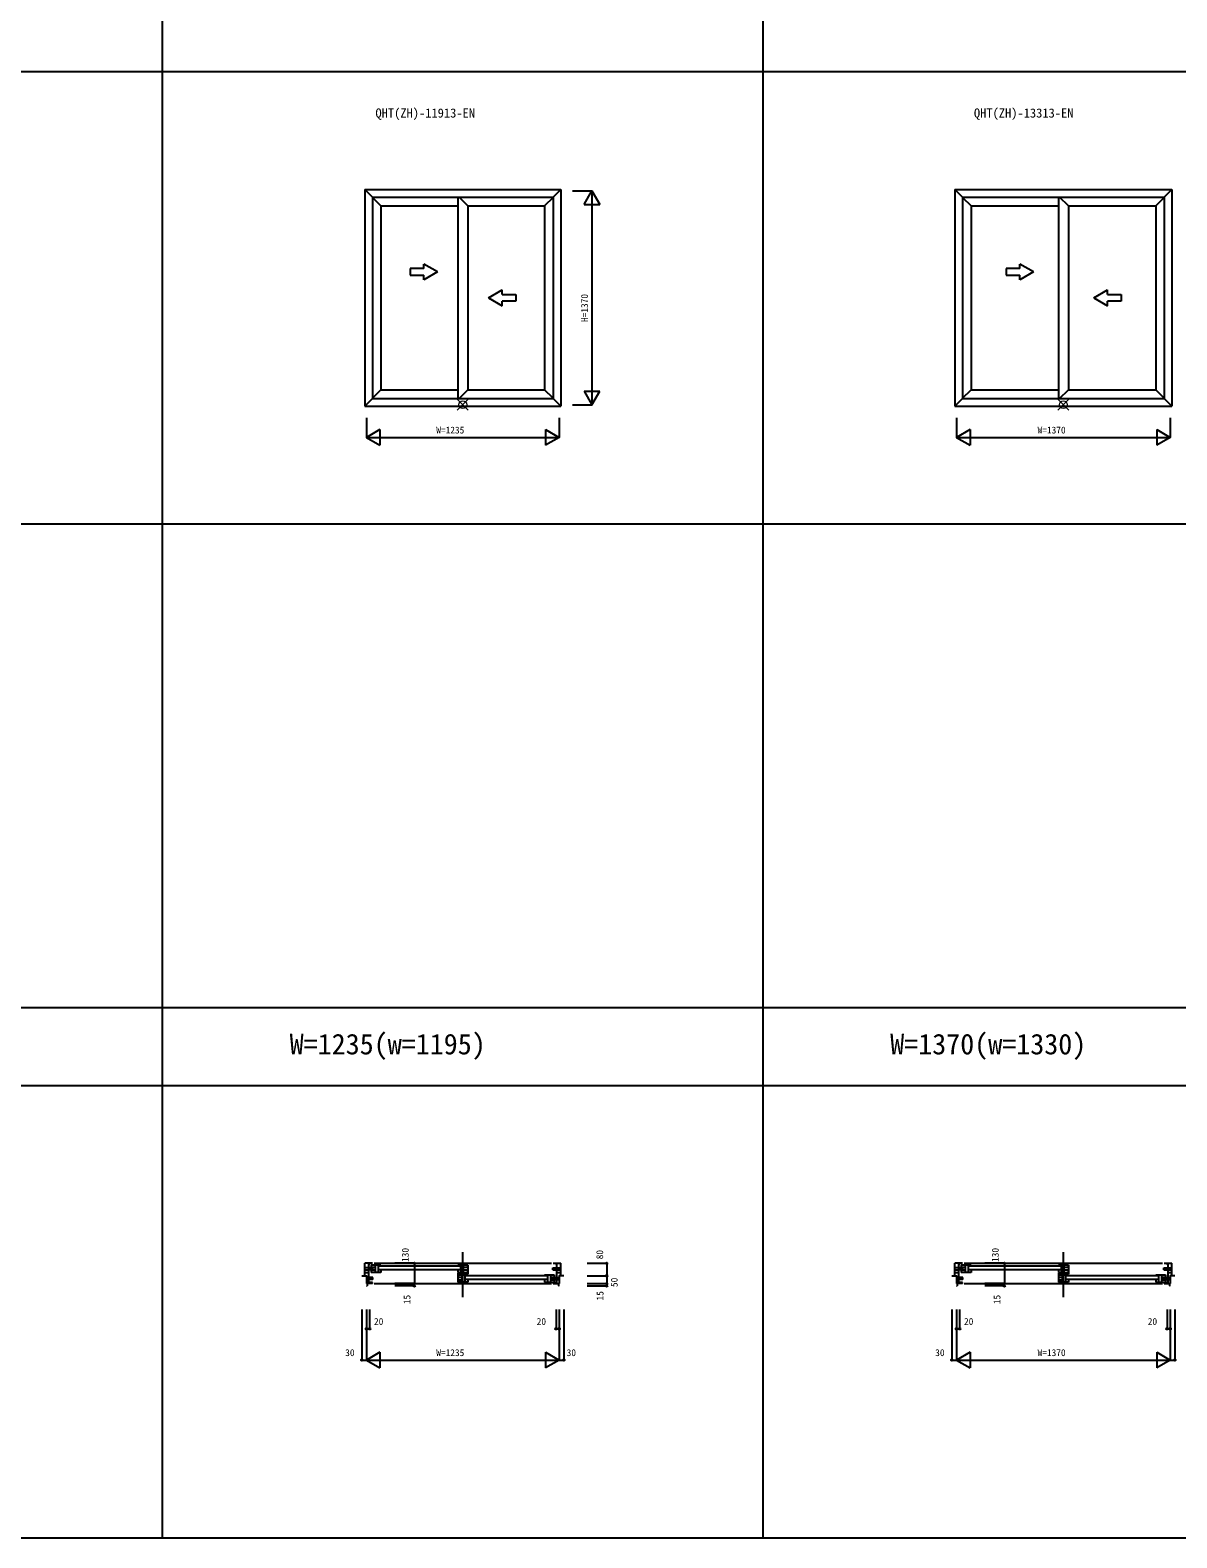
# Model space of a CAD drawing. Units: millimetres, scale not verified. Extents: x -13750 to 13750, y -10000 to 10000.
# Drawn here: x -6399 to 953, y -10000 to -334 of the extents above; entities that cross this region are included whole.
import ezdxf
from ezdxf.enums import TextEntityAlignment as Align

# ---------------------------------------------------------------- set-up
doc = ezdxf.new("R2010")
doc.units = ezdxf.units.MM
doc.header["$LTSCALE"] = 50
for name, color, linetype in [('0-0_0', 7, 'Continuous'), ('0-1_YKK_A1', 4, 'Continuous'), ('0-2_YKK_B1', 4, 'Continuous'), ('0-4_YKK_F1', 7, 'Continuous'), ('0-6_YKK_N1', 2, 'Continuous')]:
    doc.layers.add(name, color=color, linetype=linetype)
doc.layers.add('0-5_YKK_IN', color=1, linetype='Continuous', lineweight=18)
doc.styles.add('ＭＳ ゴシック', font='')
doc.styles.get('ＭＳ ゴシック').set_extended_font_data('MS Gothic')

msp = doc.modelspace()

# ---------------------------------------------------------------- linework, layer by layer
at = {"layer": '0-1_YKK_A1'}
for p, q in [((-4252.5, -1355), (-2997.5, -1355)), ((-4252.5, -1355), (-4252.5, -2745)), ((-4252.5, -1355), (-4203.5, -1404)), ((-4203.5, -1404), (-3046.5, -1404)), ((-4203.5, -1404), (-4203.5, -2696)), ((-4203.5, -1406), (-4149.5, -1460)), ((-3657, -1404), (-3657, -2696)), ((-3593, -1460), (-3649, -1404)), ((-3046.5, -1406), (-3100.5, -1460)), ((-2997.5, -1355), (-3046.5, -1404)), ((-3046.5, -1404), (-3046.5, -2696)), ((-2997.5, -1355), (-2997.5, -2745)), ((-470, -1355), (920, -1355)), ((-470, -1355), (-470, -2745)), ((-470, -1355), (-421, -1404)), ((-421, -1404), (871, -1404)), ((-421, -1404), (-421, -2696)), ((-421, -1406), (-367, -1460)), ((193, -1404), (193, -2696)), ((257, -1460), (201, -1404)), ((871, -1406), (817, -1460)), ((920, -1355), (871, -1404)), ((871, -1404), (871, -2696)), ((920, -1355), (920, -2745)), ((-4149.5, -1460), (-3657, -1460)), ((-4149.5, -1460), (-4149.5, -2640)), ((-3593, -1460), (-3100.5, -1460)), ((-3593, -1460), (-3593, -2640)), ((-3100.5, -1460), (-3100.5, -2640)), ((-367, -1460), (193, -1460)), ((-367, -1460), (-367, -2640)), ((257, -1460), (817, -1460)), ((257, -1460), (257, -2640)), ((817, -1460), (817, -2640)), ((-3786.69, -1883.8), (-3874.29, -1833.22)), ((-3874.29, -1861.9), (-3874.29, -1833.22)), ((33.31, -1883.8), (-54.29, -1833.22)), ((-54.29, -1861.9), (-54.29, -1833.22)), ((-3961.89, -1861.9), (-3961.89, -1905.7)), ((-3874.29, -1861.9), (-3961.89, -1861.9)), ((-3961.89, -1905.7), (-3874.29, -1905.7)), ((-3786.69, -1883.8), (-3874.29, -1934.38)), ((-3874.29, -1934.38), (-3874.29, -1905.7)), ((-141.89, -1861.9), (-141.89, -1905.7)), ((-54.29, -1861.9), (-141.89, -1861.9)), ((-141.89, -1905.7), (-54.29, -1905.7)), ((33.31, -1883.8), (-54.29, -1934.38)), ((-54.29, -1934.38), (-54.29, -1905.7)), ((-3460.28, -2050), (-3372.68, -1999.42)), ((-3372.68, -2028.1), (-3372.68, -1999.42)), ((-3372.68, -2028.1), (-3285.08, -2028.1)), ((-3285.08, -2028.1), (-3285.08, -2071.9)), ((419.72, -2050), (507.32, -1999.42)), ((507.32, -2028.1), (507.32, -1999.42)), ((507.32, -2028.1), (594.92, -2028.1)), ((594.92, -2028.1), (594.92, -2071.9)), ((-3460.28, -2050), (-3372.68, -2100.58)), ((-3285.08, -2071.9), (-3372.68, -2071.9)), ((-3372.68, -2100.58), (-3372.68, -2071.9)), ((419.72, -2050), (507.32, -2100.58)), ((594.92, -2071.9), (507.32, -2071.9)), ((507.32, -2100.58), (507.32, -2071.9)), ((-4252.5, -2745), (-4203.5, -2696)), ((-4203.5, -2694), (-4149.5, -2640)), ((-4203.5, -2696), (-3046.5, -2696)), ((-4149.5, -2640), (-3657, -2640)), ((-3649, -2696), (-3593, -2640)), ((-3593, -2640), (-3100.5, -2640)), ((-3046.5, -2694), (-3100.5, -2640)), ((-2997.5, -2745), (-3046.5, -2696)), ((-470, -2745), (-421, -2696)), ((-421, -2694), (-367, -2640)), ((-421, -2696), (871, -2696)), ((-367, -2640), (193, -2640)), ((201, -2696), (257, -2640)), ((257, -2640), (817, -2640)), ((871, -2694), (817, -2640)), ((920, -2745), (871, -2696)), ((-4252.5, -2745), (-2997.5, -2745)), ((-470, -2745), (920, -2745))]:
    msp.add_line(p, q, dxfattribs=at)
at = {"layer": '0-2_YKK_B1'}
for p, q in [((-3625, -8456.2), (-3625, -8167.7)), ((225, -8456.2), (225, -8167.7)), ((-4203.5, -8240), (-4252.5, -8240)), ((-4252.5, -8320), (-4252.5, -8240)), ((-4228.5, -8269.7), (-4252.5, -8269.7)), ((-4252.5, -8280.7), (-4228.5, -8280.7)), ((-4252.5, -8298), (-4228.5, -8298)), ((-4228.5, -8370), (-4228.5, -8240)), ((-4226, -8247.3), (-4228.5, -8247.3)), ((-4201.5, -8269.7), (-4228.5, -8269.7)), ((-4201.5, -8280.7), (-4228.5, -8280.7)), ((-4226, -8247.3), (-4218.7, -8240)), ((-4211.5, -8251.7), (-4211.5, -8266.7)), ((-4149.5, -8251.7), (-4211.5, -8251.7)), ((-4186.5, -8266.7), (-4211.5, -8266.7)), ((-4186.5, -8283.7), (-4211.5, -8283.7)), ((-4211.5, -8283.7), (-4211.5, -8298.7)), ((-4167.5, -8298.7), (-4211.5, -8298.7)), ((-4201.5, -8280.7), (-4201.5, -8269.7)), ((-4193.5, -8240), (-3056.5, -8240)), ((-4186.5, -8251.7), (-4186.5, -8298.7)), ((-4167.5, -8251.7), (-4167.5, -8298.7)), ((-4149.5, -8298.2), (-4167.5, -8298.2)), ((-3643, -8259.2), (-4163.5, -8259.2)), ((-3643, -8281.2), (-4163.5, -8281.2)), ((-4149.5, -8251.7), (-4149.5, -8259.2)), ((-4149.5, -8279.4), (-4149.5, -8298.2)), ((-3657, -8259.2), (-3657, -8251.7)), ((-3595, -8251.7), (-3657, -8251.7)), ((-3657, -8279.4), (-3657, -8298.2)), ((-3657, -8298.2), (-3639, -8298.2)), ((-3640.4, -8303.7), (-3657, -8303.7)), ((-3657, -8303.7), (-3657, -8360.2)), ((-3640.4, -8303.7), (-3640.4, -8311.2)), ((-3630.4, -8311.2), (-3640.4, -8311.2)), ((-3639, -8251.7), (-3639, -8298.7)), ((-3639, -8298.7), (-3595, -8298.7)), ((-3618.4, -8305.2), (-3630.4, -8305.2)), ((-3630.4, -8305.2), (-3630.4, -8311.2)), ((-3624.4, -8310.2), (-3593, -8310.2)), ((-3620, -8298.7), (-3620, -8251.7)), ((-3595, -8266.7), (-3620, -8266.7)), ((-3595, -8283.7), (-3620, -8283.7)), ((-3595, -8251.7), (-3595, -8266.7)), ((-3595, -8252.2), (-3593, -8252.2)), ((-3595, -8283.7), (-3595, -8298.7)), ((-3593, -8252.2), (-3593, -8310.2)), ((-3048.5, -8269.7), (-3021.5, -8269.7)), ((-3048.5, -8280.7), (-3048.5, -8269.7)), ((-3048.5, -8280.7), (-3021.5, -8280.7)), ((-3046.5, -8240), (-2997.5, -8240)), ((-3024, -8247.3), (-3031.3, -8240)), ((-3024, -8247.3), (-3021.5, -8247.3)), ((-3021.5, -8370), (-3021.5, -8240)), ((-3021.5, -8269.7), (-2997.5, -8269.7)), ((-3021.5, -8280.7), (-2997.5, -8280.7)), ((-3021.5, -8298), (-2997.5, -8298)), ((-2997.5, -8320), (-2997.5, -8240)), ((-421, -8240), (-470, -8240)), ((-470, -8320), (-470, -8240)), ((-446, -8269.7), (-470, -8269.7)), ((-470, -8280.7), (-446, -8280.7)), ((-470, -8298), (-446, -8298)), ((-446, -8370), (-446, -8240)), ((-443.5, -8247.3), (-446, -8247.3)), ((-419, -8269.7), (-446, -8269.7)), ((-419, -8280.7), (-446, -8280.7)), ((-443.5, -8247.3), (-436.2, -8240)), ((-429, -8251.7), (-429, -8266.7)), ((-367, -8251.7), (-429, -8251.7)), ((-404, -8266.7), (-429, -8266.7)), ((-404, -8283.7), (-429, -8283.7)), ((-429, -8283.7), (-429, -8298.7)), ((-385, -8298.7), (-429, -8298.7)), ((-419, -8280.7), (-419, -8269.7)), ((-411, -8240), (861, -8240)), ((-404, -8251.7), (-404, -8298.7)), ((-385, -8251.7), (-385, -8298.7)), ((-367, -8298.2), (-385, -8298.2)), ((207, -8259.2), (-381, -8259.2)), ((207, -8281.2), (-381, -8281.2)), ((-367, -8251.7), (-367, -8259.2)), ((-367, -8279.4), (-367, -8298.2)), ((193, -8259.2), (193, -8251.7)), ((255, -8251.7), (193, -8251.7)), ((193, -8279.4), (193, -8298.2)), ((193, -8298.2), (211, -8298.2)), ((209.6, -8303.7), (193, -8303.7)), ((193, -8303.7), (193, -8360.2)), ((209.6, -8303.7), (209.6, -8311.2)), ((219.6, -8311.2), (209.6, -8311.2)), ((211, -8251.7), (211, -8298.7)), ((211, -8298.7), (255, -8298.7)), ((231.6, -8305.2), (219.6, -8305.2)), ((219.6, -8305.2), (219.6, -8311.2)), ((225.6, -8310.2), (257, -8310.2)), ((230, -8298.7), (230, -8251.7)), ((255, -8266.7), (230, -8266.7)), ((255, -8283.7), (230, -8283.7)), ((255, -8251.7), (255, -8266.7)), ((255, -8252.2), (257, -8252.2)), ((255, -8283.7), (255, -8298.7)), ((257, -8252.2), (257, -8310.2)), ((869, -8269.7), (896, -8269.7)), ((869, -8280.7), (869, -8269.7)), ((869, -8280.7), (896, -8280.7)), ((871, -8240), (920, -8240)), ((893.5, -8247.3), (886.2, -8240)), ((893.5, -8247.3), (896, -8247.3)), ((896, -8370), (896, -8240)), ((896, -8269.7), (920, -8269.7)), ((896, -8280.7), (920, -8280.7)), ((896, -8298), (920, -8298)), ((920, -8320), (920, -8240)), ((-4228.5, -8331.7), (-4242.5, -8331.7)), ((-4242.5, -8342.7), (-4228.5, -8342.7)), ((-4203.5, -8370), (-4242.5, -8370)), ((-4242.5, -8385), (-4238.5, -8385)), ((-4238.5, -8370), (-4238.5, -8385)), ((-4201.5, -8331.7), (-4228.5, -8331.7)), ((-4201.5, -8342.7), (-4228.5, -8342.7)), ((-4203.5, -8363.7), (-4228.5, -8363.7)), ((-4203.5, -8370), (-4203.5, -8363.7)), ((-4201.5, -8342.7), (-4201.5, -8331.7)), ((-4193.5, -8370), (-3056.5, -8370)), ((-3655, -8360.2), (-3657, -8360.2)), ((-3655, -8313.7), (-3593, -8313.7)), ((-3655, -8313.7), (-3655, -8328.7)), ((-3655, -8328.7), (-3630, -8328.7)), ((-3655, -8345.7), (-3655, -8360.7)), ((-3655, -8345.7), (-3630, -8345.7)), ((-3611, -8360.7), (-3655, -8360.7)), ((-3630, -8360.7), (-3630, -8313.7)), ((-3611, -8313.7), (-3611, -8360.7)), ((-3593, -8360.2), (-3611, -8360.2)), ((-3086.5, -8321.2), (-3607, -8321.2)), ((-3086.5, -8343.2), (-3607, -8343.2)), ((-3593, -8321.2), (-3593, -8313.7)), ((-3593, -8341.4), (-3593, -8360.2)), ((-3100.5, -8313.7), (-3100.5, -8321.2)), ((-3100.5, -8313.7), (-3038.5, -8313.7)), ((-3100.5, -8341.4), (-3100.5, -8360.2)), ((-3100.5, -8360.2), (-3082.5, -8360.2)), ((-3082.5, -8313.7), (-3082.5, -8360.7)), ((-3082.5, -8360.7), (-3038.5, -8360.7)), ((-3063.5, -8313.7), (-3063.5, -8360.7)), ((-3063.5, -8328.7), (-3038.5, -8328.7)), ((-3063.5, -8345.7), (-3038.5, -8345.7)), ((-3048.5, -8331.7), (-3021.5, -8331.7)), ((-3048.5, -8342.7), (-3048.5, -8331.7)), ((-3048.5, -8342.7), (-3021.5, -8342.7)), ((-3046.5, -8363.7), (-3021.5, -8363.7)), ((-3046.5, -8370), (-3046.5, -8363.7)), ((-3046.5, -8370), (-3007.5, -8370)), ((-3038.5, -8313.7), (-3038.5, -8328.7)), ((-3038.5, -8345.7), (-3038.5, -8360.7)), ((-3021.5, -8331.7), (-3007.5, -8331.7)), ((-3021.5, -8342.7), (-3007.5, -8342.7)), ((-3011.5, -8370), (-3011.5, -8385)), ((-3007.5, -8385), (-3011.5, -8385)), ((-446, -8331.7), (-460, -8331.7)), ((-460, -8342.7), (-446, -8342.7)), ((-421, -8370), (-460, -8370)), ((-460, -8385), (-456, -8385)), ((-456, -8370), (-456, -8385)), ((-419, -8331.7), (-446, -8331.7)), ((-419, -8342.7), (-446, -8342.7)), ((-421, -8363.7), (-446, -8363.7)), ((-421, -8370), (-421, -8363.7)), ((-419, -8342.7), (-419, -8331.7)), ((-411, -8370), (861, -8370)), ((195, -8360.2), (193, -8360.2)), ((195, -8313.7), (257, -8313.7)), ((195, -8313.7), (195, -8328.7)), ((195, -8328.7), (220, -8328.7)), ((195, -8345.7), (195, -8360.7)), ((195, -8345.7), (220, -8345.7)), ((239, -8360.7), (195, -8360.7)), ((220, -8360.7), (220, -8313.7)), ((239, -8313.7), (239, -8360.7)), ((257, -8360.2), (239, -8360.2)), ((831, -8321.2), (243, -8321.2)), ((831, -8343.2), (243, -8343.2)), ((257, -8321.2), (257, -8313.7)), ((257, -8341.4), (257, -8360.2)), ((817, -8313.7), (817, -8321.2)), ((817, -8313.7), (879, -8313.7)), ((817, -8341.4), (817, -8360.2)), ((817, -8360.2), (835, -8360.2)), ((835, -8313.7), (835, -8360.7)), ((835, -8360.7), (879, -8360.7)), ((854, -8313.7), (854, -8360.7)), ((854, -8328.7), (879, -8328.7)), ((854, -8345.7), (879, -8345.7)), ((869, -8331.7), (896, -8331.7)), ((869, -8342.7), (869, -8331.7)), ((869, -8342.7), (896, -8342.7)), ((871, -8363.7), (896, -8363.7)), ((871, -8370), (871, -8363.7)), ((871, -8370), (910, -8370)), ((879, -8313.7), (879, -8328.7)), ((879, -8345.7), (879, -8360.7)), ((896, -8331.7), (910, -8331.7)), ((896, -8342.7), (910, -8342.7)), ((906, -8370), (906, -8385)), ((910, -8385), (906, -8385))]:
    msp.add_line(p, q, dxfattribs=at)
for points in [[(-4272.5, -8320), (-4242.5, -8320), (-4242.5, -8370)], [(-2977.5, -8320), (-3007.5, -8320), (-3007.5, -8370)], [(-490, -8320), (-460, -8320), (-460, -8370)], [(940, -8320), (910, -8320), (910, -8370)]]:
    msp.add_lwpolyline(points, dxfattribs=at)
at = {"layer": '0-4_YKK_F1'}
for p, q in [((-5550, -10000), (-5550, 9500)), ((-1700, -10000), (-1700, 9500)), ((-13750, -600), (13250, -600)), ((-13750, -3500), (13250, -3500)), ((-13750, -6600), (13250, -6600)), ((-13750, -7100), (13250, -7100)), ((-13750, -10000), (13750, -10000))]:
    msp.add_line(p, q, dxfattribs=at)
at = {"layer": '0-5_YKK_IN'}
for p, q in [((-3660.36, -2699.64), (-3589.64, -2770.36)), ((-3660.36, -2770.36), (-3589.64, -2699.64)), ((189.64, -2699.64), (260.36, -2770.36)), ((189.64, -2770.36), (260.36, -2699.64))]:
    msp.add_line(p, q, dxfattribs=at)
for centre in [(-3625, -2735), (225, -2735)]:
    msp.add_circle(centre, 25, dxfattribs=at)
at = {"layer": '0-6_YKK_N1'}
for p, q in [((-2922.5, -1365), (-2797.5, -1365)), ((-2797.5, -1365), (-2797.5, -2735)), ((-2847.5, -1451.6), (-2747.5, -1451.6)), ((-2847.5, -2648.4), (-2747.5, -2648.4)), ((-2922.5, -2735), (-2797.5, -2735)), ((-4155.9, -2895), (-4242.5, -2945)), ((-4155.9, -2895), (-4155.9, -2995)), ((-3094.1, -2895), (-3094.1, -2995)), ((-3094.1, -2895), (-3007.5, -2945)), ((-373.4, -2895), (-460, -2945)), ((-373.4, -2895), (-373.4, -2995)), ((823.4, -2895), (823.4, -2995)), ((823.4, -2895), (910, -2945)), ((-4242.5, -2945), (-3007.5, -2945)), ((-460, -2945), (910, -2945)), ((-3935.5, -8240), (-4060.5, -8240)), ((-3935.5, -8240), (-3935.5, -8370)), ((-2827.5, -8240), (-2702.5, -8240)), ((-2702.5, -8240), (-2702.5, -8385)), ((-153, -8240), (-278, -8240)), ((-153, -8240), (-153, -8370)), ((-3935.5, -8370), (-4060.5, -8370)), ((-3935.5, -8385), (-4060.5, -8385)), ((-3935.5, -8385), (-3935.5, -8370)), ((-2827.5, -8320), (-2702.5, -8320)), ((-2827.5, -8370), (-2702.5, -8370)), ((-2827.5, -8385), (-2702.5, -8385)), ((-153, -8370), (-278, -8370)), ((-153, -8385), (-278, -8385)), ((-153, -8385), (-153, -8370)), ((-4272.5, -8535), (-4272.5, -8860)), ((-4242.5, -8535), (-4242.5, -8860)), ((-4222.5, -8535), (-4222.5, -8660)), ((-3027.5, -8535), (-3027.5, -8660)), ((-3007.5, -8535), (-3007.5, -8860)), ((-2977.5, -8535), (-2977.5, -8860)), ((-490, -8535), (-490, -8860)), ((-460, -8535), (-460, -8860)), ((-440, -8535), (-440, -8660)), ((890, -8535), (890, -8660)), ((910, -8535), (910, -8860)), ((940, -8535), (940, -8860)), ((-4242.5, -8660), (-4222.5, -8660)), ((-3027.5, -8660), (-3007.5, -8660)), ((-460, -8660), (-440, -8660)), ((890, -8660), (910, -8660)), ((-4272.5, -8860), (-4242.5, -8860)), ((-4155.9, -8810), (-4242.5, -8860)), ((-4242.5, -8860), (-3007.5, -8860)), ((-4242.5, -8860), (-4155.9, -8910)), ((-4155.9, -8810), (-4155.9, -8910)), ((-3094.1, -8810), (-3094.1, -8910)), ((-3094.1, -8810), (-3007.5, -8860)), ((-3007.5, -8860), (-3094.1, -8910)), ((-3007.5, -8860), (-2977.5, -8860)), ((-490, -8860), (-460, -8860)), ((-373.4, -8810), (-460, -8860)), ((-460, -8860), (910, -8860)), ((-460, -8860), (-373.4, -8910)), ((-373.4, -8810), (-373.4, -8910)), ((823.4, -8810), (823.4, -8910)), ((823.4, -8810), (910, -8860)), ((910, -8860), (823.4, -8910)), ((910, -8860), (940, -8860))]:
    msp.add_line(p, q, dxfattribs=at)
for points in [[(-2847.5, -1451.6), (-2797.5, -1365), (-2747.5, -1451.6)], [(-2847.5, -2648.4), (-2797.5, -2735), (-2747.5, -2648.4)], [(-4242.5, -2820), (-4242.5, -2945), (-4155.9, -2995)], [(-3007.5, -2820), (-3007.5, -2945), (-3094.1, -2995)], [(-460, -2820), (-460, -2945), (-373.4, -2995)], [(910, -2820), (910, -2945), (823.4, -2995)]]:
    msp.add_lwpolyline(points, dxfattribs=at)
for centre in [(-3935.5, -8240), (-2702.5, -8240), (-153, -8240), (-3935.5, -8370), (-3935.5, -8385), (-2702.5, -8320), (-2702.5, -8370), (-2702.5, -8385), (-153, -8370), (-153, -8385), (-4242.5, -8660), (-4222.5, -8660), (-3027.5, -8660), (-3007.5, -8660), (-460, -8660), (-440, -8660), (890, -8660), (910, -8660), (-4272.5, -8860), (-2977.5, -8860), (-490, -8860), (940, -8860)]:
    msp.add_circle(centre, 5, dxfattribs=at)

# ---------------------------------------------------------------- texts
at = {"layer": '0-0_0', "style": 'ＭＳ ゴシック'}
for s, p in [('QHT(ZH)-11913-EN', (-4185, -912)), ('QHT(ZH)-13313-EN', (-348.33, -912))]:
    msp.add_text(s, height=58.65, dxfattribs=at).set_placement(p, align=Align.BOTTOM_LEFT)
at = {"layer": '0-0_0', "color": 3, "style": 'ＭＳ ゴシック'}
for s, p in [('W=1235(w=1195)', (-4735, -6940)), ('W=1370(w=1330)', (-885, -6940))]:
    msp.add_text(s, height=132, dxfattribs=at).set_placement(p, align=Align.BOTTOM_LEFT)
at = {"layer": '0-6_YKK_N1', "style": 'ＭＳ ゴシック'}
for s, p in [('H=1370', (-2809.5, -2205)), ('130', (-3958.59, -8231.03)), ('80', (-2712.06, -8214.23)), ('130', (-176.09, -8231.03)), ('50', (-2619.29, -8391.91)), ('15', (-3947.5, -8501.95)), ('15', (-2709.94, -8477.97)), ('15', (-165, -8501.95))]:
    msp.add_text(s, height=43.99, rotation=90, dxfattribs=at).set_placement(p, align=Align.BOTTOM_LEFT)
for s, p in [('W=1235', (-3795, -2933)), ('W=1370', (60, -2933)), ('20', (-4194.19, -8648)), ('20', (-3151.14, -8648)), ('20', (-411.69, -8648)), ('20', (766.36, -8648)), ('30', (-4378.8, -8848)), ('W=1235', (-3795, -8848)), ('30', (-2959.12, -8848)), ('30', (-596.3, -8848)), ('W=1370', (60, -8848))]:
    msp.add_text(s, height=43.99, dxfattribs=at).set_placement(p, align=Align.BOTTOM_LEFT)

doc.saveas('drawing.dxf')
